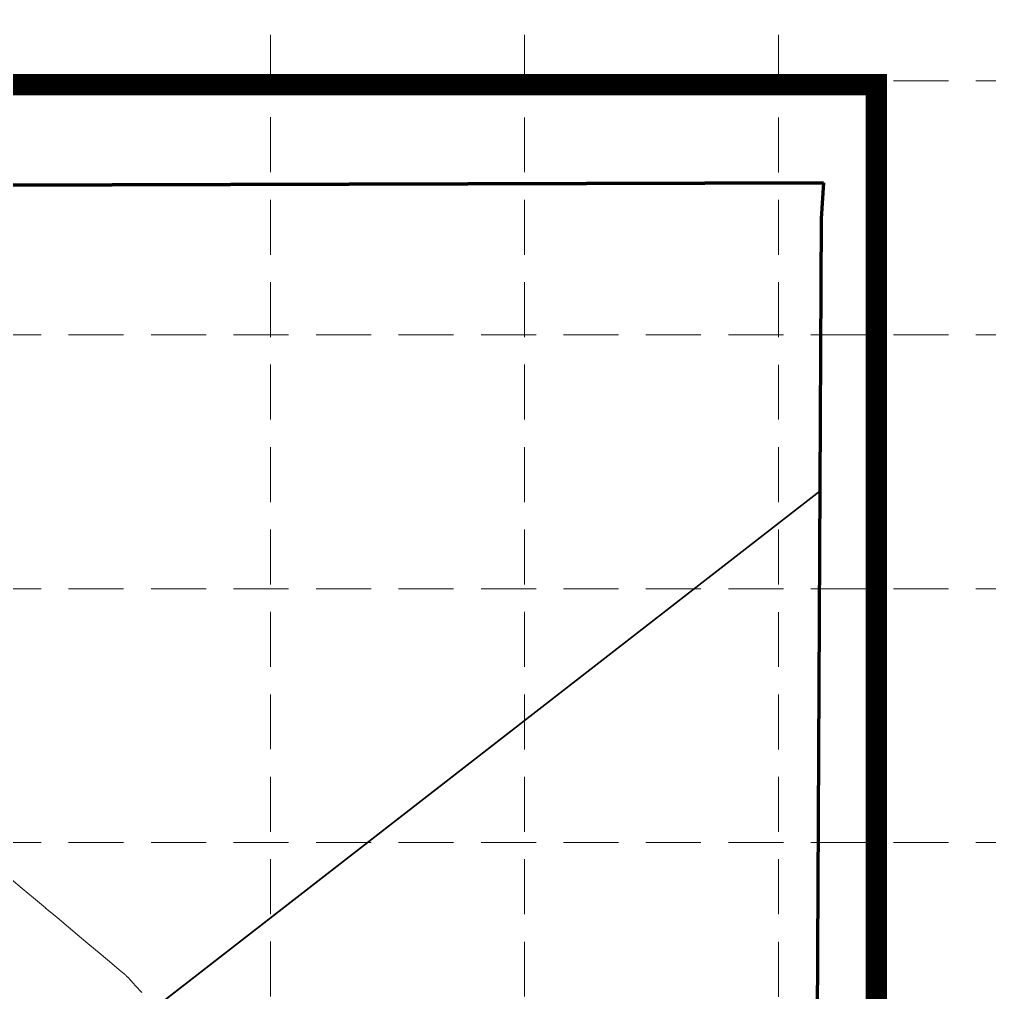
# Model space of a CAD drawing. Header units: feet. Extents: x -406 to 2003, y 7035 to 10885.
# Drawn here: x 679.2 to 908.6, y 10186 to 10416.2 of the extents above; entities that cross this region are included whole.
import ezdxf

# ---------------------------------------------------------------- set-up
doc = ezdxf.new("R2010")
doc.units = ezdxf.units.FT
doc.header["$LTSCALE"] = 40
doc.header["$MEASUREMENT"] = 0
doc.linetypes.add('HIDDEN', pattern=[0.375, 0.25, -0.125])
doc.linetypes.add('PHANTOM', pattern=[0.54, 0.24, -0.06, 0.06, -0.06, 0.06, -0.06])
for name, color, linetype, lineweight in [('1 PROPOSED CONTOURS', 35, 'Continuous', 0), ('BOUNDLN', 1, 'PHANTOM', 80), ('SILT FENCE', 200, 'Continuous', 100)]:
    doc.layers.add(name, color=color, linetype=linetype, lineweight=lineweight)
for name, color, linetype in [('GRID', 254, 'HIDDEN'), ('limits of disturbance', 1, 'HIDDEN'), ('lots', 4, 'Continuous'), ('polys', 7, 'Continuous')]:
    doc.layers.add(name, color=color, linetype=linetype)

msp = doc.modelspace()

# ---------------------------------------------------------------- linework, layer by layer
at = {"layer": '1 PROPOSED CONTOURS', "color": 35, "extrusion": (0.642203, 0.766534, 0), "elevation": 8263.43}
msp.add_lwpolyline([(6039.55, 510), (6036.15, 510)], dxfattribs=at)
at = {"layer": '1 PROPOSED CONTOURS', "color": 35, "elevation": 510}
for points in [[(679.88, 10210.64), (682.6, 10208.36)], [(682.6, 10208.36), (685.37, 10206.04)], [(688.14, 10203.72), (690.85, 10201.45)], [(690.85, 10201.45), (693.45, 10199.27)], [(693.45, 10199.27), (695.89, 10197.23)], [(695.89, 10197.23), (698.1, 10195.37)], [(700.04, 10193.75), (701.64, 10192.41)], [(701.64, 10192.41), (702.85, 10191.39)], [(702.85, 10191.39), (703.62, 10190.75)], [(704.22, 10190.24), (704.26, 10190.2)], [(704.34, 10190.12), (704.39, 10190.08)], [(704.39, 10190.08), (704.43, 10190.04)], [(704.58, 10189.86), (704.83, 10189.59)]]:
    msp.add_lwpolyline(points, dxfattribs=at)
at = {"layer": '1 PROPOSED CONTOURS', "color": 35, "extrusion": (0.642206, 0.766532, 0), "elevation": 8263.4}
msp.add_lwpolyline([(6029.03, 510), (6025.42, 510)], dxfattribs=at)
at = {"layer": '1 PROPOSED CONTOURS', "color": 35, "extrusion": (0.642208, 0.766531, 0), "elevation": 8263.39}
msp.add_lwpolyline([(6012.43, 510), (6009.9, 510)], dxfattribs=at)
at = {"layer": '1 PROPOSED CONTOURS', "color": 35, "extrusion": (0.642192, 0.766544, 0), "elevation": 8263.52}
msp.add_lwpolyline([(6005.05, 510), (6004.7, 510)], dxfattribs=at)
at = {"layer": '1 PROPOSED CONTOURS', "color": 35, "extrusion": (0.624307, 0.781179, 0), "elevation": 8400.07}
msp.add_lwpolyline([(5812.15, 510), (5812.08, 510)], dxfattribs=at)
at = {"layer": '1 PROPOSED CONTOURS', "color": 35, "extrusion": (0.633434, 0.773797, 0), "elevation": 8331.26}
msp.add_lwpolyline([(5910.29, 510), (5910.23, 510)], dxfattribs=at)
at = {"layer": '1 PROPOSED CONTOURS', "color": 35, "extrusion": (0.642502, 0.766284, 0), "elevation": 8261.09}
msp.add_lwpolyline([(6007.92, 510), (6007.86, 510)], dxfattribs=at)
at = {"layer": '1 PROPOSED CONTOURS', "color": 35, "extrusion": (0.651509, 0.758641, 0), "elevation": 8189.54}
msp.add_lwpolyline([(6105.03, 510), (6104.97, 510)], dxfattribs=at)
at = {"layer": '1 PROPOSED CONTOURS', "color": 35, "extrusion": (0.660453, 0.750867, 0), "elevation": 8116.62}
msp.add_lwpolyline([(6201.59, 510), (6201.52, 510)], dxfattribs=at)
at = {"layer": '1 PROPOSED CONTOURS', "color": 35, "extrusion": (0.669332, 0.742963, 0), "elevation": 8042.33}
msp.add_lwpolyline([(6297.57, 510), (6297.51, 510)], dxfattribs=at)
at = {"layer": '1 PROPOSED CONTOURS', "color": 35, "extrusion": (0.678144, 0.734929, 0), "elevation": 7966.67}
msp.add_lwpolyline([(6392.96, 510), (6392.9, 510)], dxfattribs=at)
at = {"layer": '1 PROPOSED CONTOURS', "color": 35, "extrusion": (0.695558, 0.71847, 0), "elevation": 7811.21}
msp.add_lwpolyline([(6581.88, 510), (6581.82, 510)], dxfattribs=at)
at = {"layer": '1 PROPOSED CONTOURS', "color": 35, "extrusion": (0.704155, 0.710046, 0), "elevation": 7731.42}
msp.add_lwpolyline([(6675.37, 510), (6675.31, 510)], dxfattribs=at)
at = {"layer": '1 PROPOSED CONTOURS', "color": 35, "extrusion": (0.729484, 0.683998, 0), "elevation": 7483.83}
msp.add_lwpolyline([(6951.64, 510), (6951.58, 510)], dxfattribs=at)
at = {"layer": '1 PROPOSED CONTOURS', "color": 35, "extrusion": (0.737765, 0.675057, 0), "elevation": 7398.56}
msp.add_lwpolyline([(7042.27, 510), (7042.21, 510)], dxfattribs=at)
at = {"layer": '1 PROPOSED CONTOURS', "color": 35, "extrusion": (0.745962, 0.665989, 0), "elevation": 7311.93}
msp.add_lwpolyline([(7132.12, 510), (7132.06, 510)], dxfattribs=at)
at = {"layer": '1 PROPOSED CONTOURS', "color": 35, "extrusion": (0.754071, 0.656793, 0), "elevation": 7223.93}
msp.add_lwpolyline([(7221.18, 510), (7221.12, 510)], dxfattribs=at)
at = {"layer": '1 PROPOSED CONTOURS', "color": 35, "extrusion": (0.728942, 0.684576, 0), "elevation": 7489.33}
msp.add_lwpolyline([(6945.11, 510), (6944.05, 510)], dxfattribs=at)
at = {"layer": '1 PROPOSED CONTOURS', "color": 35, "extrusion": (0.728939, 0.684579, 0), "elevation": 7489.36}
msp.add_lwpolyline([(6944.02, 510), (6942.34, 510)], dxfattribs=at)
at = {"layer": '1 PROPOSED CONTOURS', "color": 35, "extrusion": (0.728938, 0.68458, 0), "elevation": 7489.37}
msp.add_lwpolyline([(6942.33, 510), (6940.12, 510)], dxfattribs=at)
at = {"layer": 'BOUNDLN', "color": 7, "linetype": 'Continuous'}
for p, q in [((869.34, 10377.55), (554.14, 10376.69)), ((869.34, 10377.55), (554.14, 10376.69)), ((868.79, 10369.11), (866.88, 9973.43)), ((868.79, 10369.11), (866.88, 9973.43))]:
    msp.add_line(p, q, dxfattribs=at)
at = {"layer": 'BOUNDLN', "linetype": 'Continuous'}
msp.add_line((869.34, 10377.55), (868.79, 10369.11), dxfattribs=at)
msp.add_line((869.34, 10377.55), (868.79, 10369.11), dxfattribs=at)
at = {"layer": 'GRID', "color": 252, "linetype": 'HIDDEN', "lineweight": 0, "ltscale": 1.3}
for p, q in [((738.6, 7338.03), (738.6, 10822.14)), ((798.67, 7338.02), (798.67, 10822.14)), ((858.74, 7338.01), (858.74, 10822.14)), ((-342.62, 10401.66), (1939.97, 10401.66)), ((-342.62, 10341.59), (1939.97, 10341.59)), ((-342.62, 10281.52), (1939.97, 10281.52)), ((-342.62, 10221.46), (1939.97, 10221.46))]:
    msp.add_line(p, q, dxfattribs=at)
at = {"layer": 'limits of disturbance', "ltscale": 3, "const_width": 5}
msp.add_lwpolyline([(881.86, 9582.24), (881.86, 10383.55), (881.86, 10400.76), (-226.36, 10400.76), (-226.36, 8267.53)], dxfattribs=at)
at = {"layer": 'lots', "color": 7, "linetype": 'Continuous'}
msp.add_line((379.45, 9924.57), (868.48, 10304.57), dxfattribs=at)
msp.add_line((379.45, 9924.57), (868.48, 10304.57), dxfattribs=at)
at = {"layer": 'polys', "color": 7, "linetype": 'Continuous'}
for points in [[(620.13, 10376.87), (362.52, 9939.45, -0.094771), (379.45, 9924.57), (868.48, 10304.57), (868.79, 10369.11), (869.34, 10377.55)], [(868.48, 10304.57), (379.45, 9924.57, -0.091017), (389.43, 9905.34), (867.26, 10051.85)]]:
    msp.add_lwpolyline(points, format="xyb", close=True, dxfattribs=at)
at = {"layer": 'SILT FENCE', "color": 7, "linetype": 'Continuous'}
for p, q in [((554.14, 10376.69), (869.34, 10377.55)), ((868.79, 10369.11), (866.88, 9973.43))]:
    msp.add_line(p, q, dxfattribs=at)
at = {"layer": 'SILT FENCE', "linetype": 'Continuous'}
msp.add_line((869.34, 10377.55), (868.79, 10369.11), dxfattribs=at)

doc.saveas('drawing.dxf')
